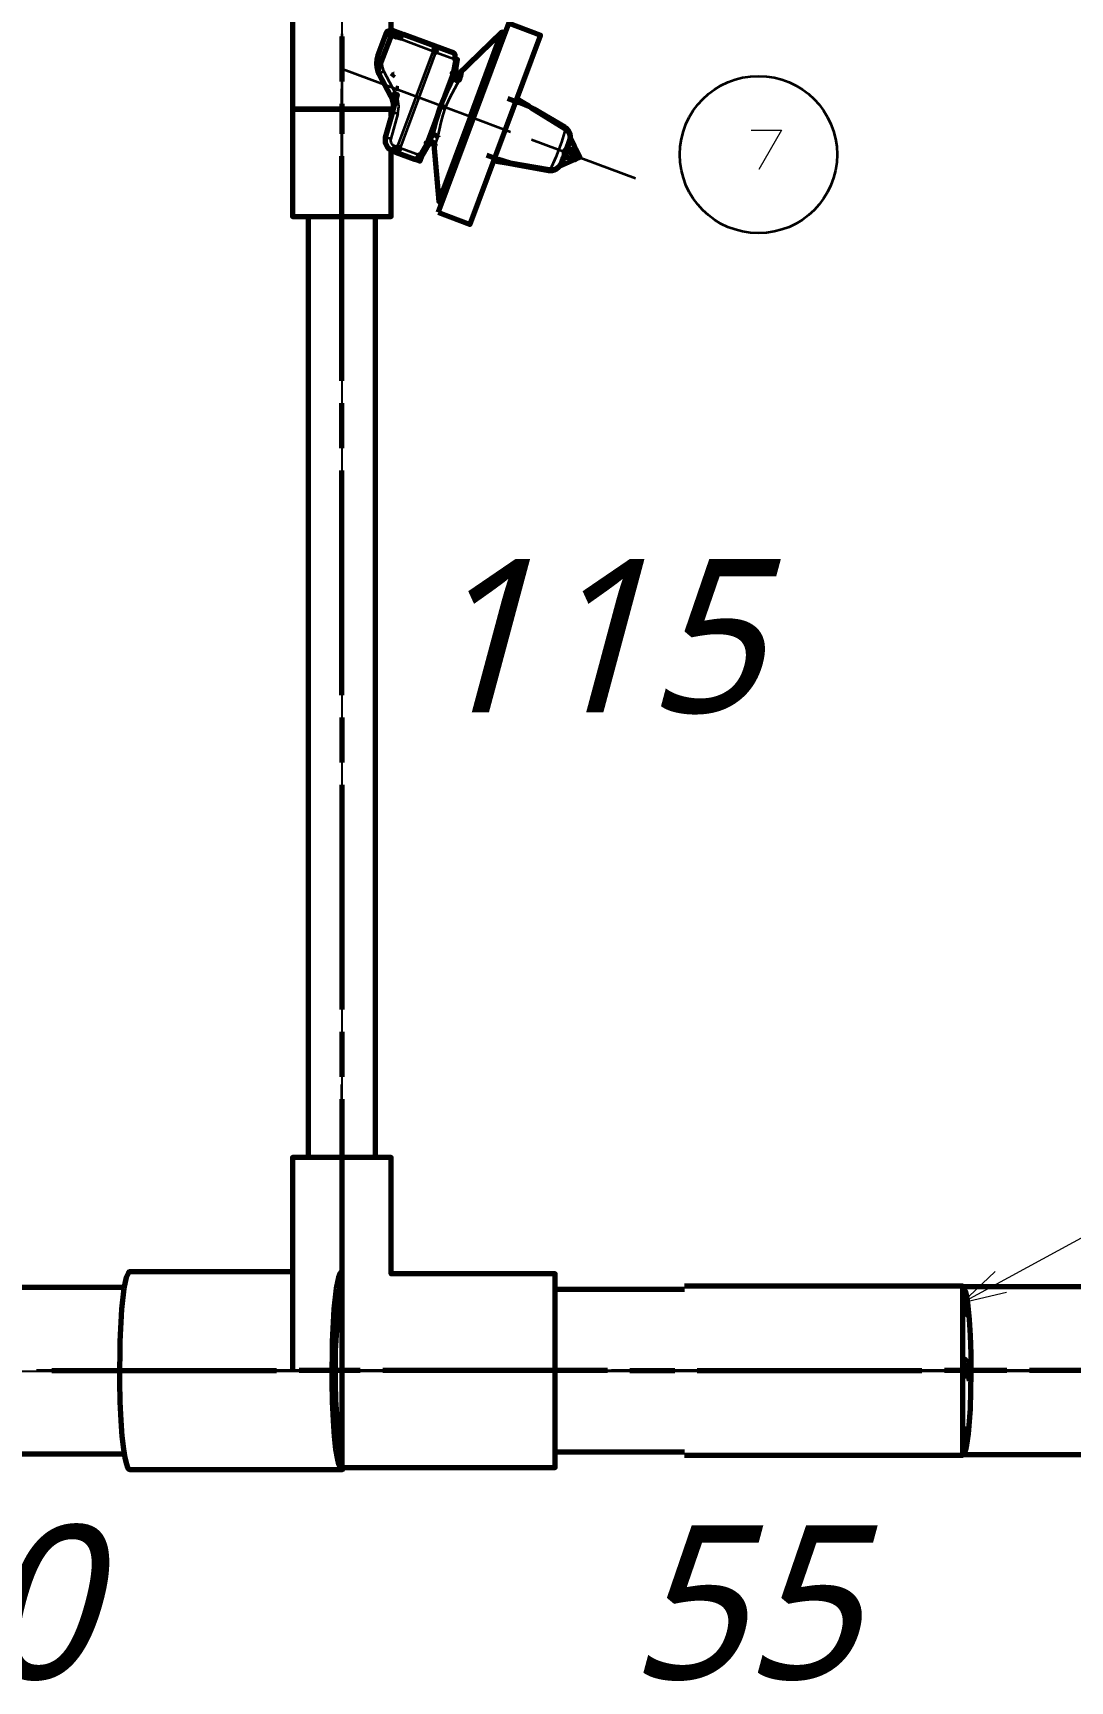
# Model space of a CAD drawing. Header units: millimetres. Extents: x 0 to 174, y 0 to 33.
# Drawn here: x 33.384 to 35.201, y 8.375 to 11.265 of the extents above; entities that cross this region are included whole.
import ezdxf

# ---------------------------------------------------------------- set-up
doc = ezdxf.new("R2010")
doc.units = ezdxf.units.MM
doc.layers.add('GREEN_CENTERLINE_CONFIRMED', color=7, linetype='Continuous')
doc.layers.add('PDF_Text', color=7, linetype='Continuous')
doc.layers.add('PDF_Geomertry', color=7, linetype='Continuous', true_color=0x405f80)
doc.styles.add('PDF Lucida Handwriting Italic', font='')
doc.styles.get('PDF Lucida Handwriting Italic').set_extended_font_data('Lucida Handwriting', italic=True)

# ---------------------------------------------------------------- blocks, each defined once
blk = doc.blocks.new('SYM_7_044')
at = {"layer": 'PDF_Geomertry', "lineweight": 70}
for points in [[(-0.067, -0.1751), (-0.0117, -0.1958), (0.112, 0.1363), (0.0566, 0.1569)], [(-0.1502, 0.1329), (-0.1534, 0.1433), (-0.156, 0.1428), (-0.1577, 0.1408), (-0.1576, 0.1407)], [(-0.076, 0.1076), (-0.0726, 0.1167), (-0.0717, 0.1161), (-0.0706, 0.1142), (-0.0705, 0.1094), (-0.0715, 0.1058)], [(-0.0841, -0.0561), (-0.0841, -0.056), (-0.0841, -0.056), (-0.0841, -0.0558), (-0.0849, -0.055), (-0.088, -0.0528), (-0.0847, -0.054), (-0.0834, -0.0546)], [(-0.1338, -0.0615), (-0.1344, -0.0631), (-0.1376, -0.0675), (-0.1398, -0.0689), (-0.1408, -0.069), (-0.1417, -0.0689), (-0.1415, -0.0682), (-0.1384, -0.0599)]]:
    blk.add_lwpolyline(points, close=True, dxfattribs=at)
for points in [[(-0.0395, 0.0632), (-0.0397, 0.0615), (-0.0378, 0.0585), (-0.0356, 0.0571), (-0.0333, 0.0567), (-0.0299, 0.0576), (-0.0283, 0.0618), (-0.0315, 0.0607), (-0.0352, 0.0618), (-0.0377, 0.0644), (-0.0381, 0.066), (-0.0378, 0.0676), (-0.0374, 0.0692), (-0.033, 0.0933), (-0.033, 0.0933), (-0.0331, 0.0933), (-0.0331, 0.0932), (-0.0334, 0.0932), (-0.036, 0.0932), (-0.038, 0.0935), (-0.0372, 0.0965), (-0.0372, 0.1017), (-0.0391, 0.1042), (-0.0726, 0.1167), (-0.128, 0.1372), (-0.1334, 0.1393), (-0.146, 0.144), (-0.1467, 0.1422), (-0.1502, 0.1329), (-0.1552, 0.1194), (-0.1638, 0.0968), (-0.1552, 0.1194), (-0.1502, 0.1329), (-0.1467, 0.1422), (-0.1534, 0.1433), (-0.1577, 0.1408), (-0.1728, 0.1001), (-0.1747, 0.0935), (-0.1753, 0.0865), (-0.1747, 0.0797), (-0.1728, 0.0731), (-0.1728, 0.0731), (-0.1727, 0.0733), (-0.1727, 0.0736), (-0.172, 0.0751), (-0.171, 0.0779), (-0.1638, 0.0968), (-0.171, 0.0779), (-0.172, 0.0751), (-0.1727, 0.0736), (-0.1727, 0.0733), (-0.1728, 0.0731), (-0.1728, 0.0731), (-0.1708, 0.0683), (-0.1505, 0.0299), (-0.1477, 0.0232), (-0.1462, 0.016), (-0.146, 0.0086), (-0.1473, 0.0014), (-0.1451, 0.0121), (-0.1444, 0.0193), (-0.1437, 0.0335), (-0.1417, 0.0329), (-0.1394, 0.0318), (-0.1391, 0.0317), (-0.1391, 0.0315), (-0.1391, 0.0314), (-0.1391, 0.0314), (-0.1412, 0.0236), (-0.1433, 0.0161), (-0.1453, 0.0088), (-0.1463, 0.0051), (-0.1466, 0.0042), (-0.1473, 0.0014), (-0.1597, -0.0433), (-0.1599, -0.0529), (-0.1555, -0.0614), (-0.1477, -0.0667), (-0.1417, -0.0689), (-0.1083, -0.0814), (-0.099, -0.0849), (-0.0962, -0.0774)], [(-0.1494, 0.1349), (-0.1487, 0.1367)], [(-0.1467, 0.1422), (-0.1408, 0.1413), (-0.1334, 0.1393), (-0.1337, 0.1386), (-0.1369, 0.1303)], [(-0.1408, 0.1413), (-0.141, 0.14), (-0.1424, 0.1317)], [(-0.1415, 0.1371), (-0.1376, 0.1385), (-0.1337, 0.1386), (-0.1327, 0.1381), (-0.1316, 0.1379)], [(-0.1337, 0.1386), (-0.128, 0.1372)], [(-0.0659, -0.1556), (-0.0106, -0.0071), (0.0447, 0.1413)], [(0.0501, 0.1393), (0.0447, 0.1413), (-0.0331, 0.0656)], [(-0.1442, 0.0676), (-0.1445, 0.0674), (-0.148, 0.0632)], [(-0.0965, -0.0772), (-0.0984, -0.0753), (-0.1003, -0.074), (-0.102, -0.0774), (-0.1052, -0.0808), (-0.1073, -0.0815), (-0.1083, -0.0814), (-0.1049, -0.0819), (-0.1016, -0.0814), (-0.0987, -0.0797), (-0.0965, -0.0772), (-0.0841, -0.056), (-0.0815, -0.0537), (-0.0778, -0.0533), (-0.0748, -0.0553), (-0.0733, -0.0586), (-0.0722, -0.0562), (-0.0738, -0.0529), (-0.0773, -0.0511), (-0.081, -0.0518), (-0.0834, -0.0546), (-0.0784, -0.0414), (-0.0712, -0.0149), (-0.0624, 0.0122), (-0.0513, 0.0383), (-0.0395, 0.0632), (-0.0378, 0.0676), (-0.0424, 0.0693), (-0.041, 0.0692), (-0.0374, 0.0692), (-0.0369, 0.066), (-0.0344, 0.0635), (-0.0308, 0.0629), (-0.0276, 0.0643), (-0.0262, 0.0719), (-0.026, 0.0725)], [(-0.0359, 0.0776), (-0.0359, 0.0758), (-0.036, 0.0758), (-0.0362, 0.075), (-0.0376, 0.0682)], [(-0.1362, 0.0418), (-0.137, 0.0419), (-0.1419, 0.0433)], [(-0.1492, -0.0056), (-0.1492, 0.0063), (-0.3224, 0.0063), (-0.1492, 0.0063)], [(-0.0624, 0.0122), (-0.0542, 0.0092)], [(0.0956, 0.009), (0.1548, -0.0274), (0.1551, -0.0261), (0.1551, -0.0257), (0.1549, -0.0254), (0.1549, -0.0253), (0.128, -0.0096), (0.1013, 0.0061), (0.0956, 0.009), (0.0753, 0.0171), (0.0552, 0.0251)], [(0.0931, 0.011), (0.0773, 0.0203), (0.0744, 0.0219)], [(0.1548, -0.0274), (0.1562, -0.0282), (0.1567, -0.0271), (0.1567, -0.0268), (0.1567, -0.0267), (0.1567, -0.0265), (0.1567, -0.0265), (0.1616, -0.0319), (0.1637, -0.0365), (0.1645, -0.0428), (0.1633, -0.0489), (0.1606, -0.0557), (0.1578, -0.0635), (0.157, -0.0646), (0.1547, -0.0669), (0.154, -0.0681), (0.1537, -0.0686), (0.1535, -0.0699), (0.1538, -0.0732), (0.1537, -0.0747), (0.1522, -0.0786), (0.1508, -0.0824), (0.1483, -0.0893), (0.1455, -0.0939), (0.1409, -0.0976), (0.1366, -0.0994), (0.1294, -0.1001), (0.129, -0.1014), (0.1288, -0.1018), (0.1287, -0.1019), (0.1287, -0.1019), (0.1265, -0.1017)], [(0.1549, -0.0254), (0.1567, -0.0265)], [(0.156, -0.0282), (0.1591, -0.0308), (0.1615, -0.034), (0.1631, -0.0376), (0.1641, -0.0415), (0.1641, -0.0454), (0.1633, -0.0489)], [(-0.0838, -0.0561), (-0.0851, -0.0576)], [(-0.0837, -0.0554), (-0.084, -0.0561), (-0.084, -0.0561), (-0.084, -0.0562), (-0.084, -0.0562), (-0.0838, -0.0562)], [(-0.0784, -0.0414), (-0.0777, -0.0401), (-0.0763, -0.0393), (-0.0727, -0.039), (-0.0692, -0.0407), (-0.0681, -0.0419), (-0.0674, -0.0435)], [(-0.0745, -0.0556), (-0.0659, -0.1556), (-0.0605, -0.1575)], [(0.1644, -0.0435), (0.1694, -0.054), (0.1716, -0.0586), (0.1738, -0.0632), (0.1759, -0.0675), (0.1777, -0.0711), (0.1812, -0.0786), (0.1737, -0.0818), (0.1719, -0.0826), (0.1562, -0.0894), (0.1456, -0.094)], [(-0.0741, -0.06), (-0.0733, -0.0586)], [(0.0347, -0.0847), (0.056, -0.0886), (0.0653, -0.0903), (0.0591, -0.0887), (0.0387, -0.0817), (0.0181, -0.0746)], [(0.1534, -0.0751), (0.1615, -0.0782), (0.1659, -0.081), (0.1698, -0.0822), (0.1733, -0.0819), (0.1737, -0.0818)], [(0.158, -0.0629), (0.1659, -0.0658), (0.1712, -0.0667), (0.1749, -0.0683), (0.1774, -0.0707), (0.1777, -0.0711)], [(0.1659, -0.0658), (0.168, -0.0675), (0.169, -0.0703), (0.1685, -0.0735)], [(0.0653, -0.0903), (0.1265, -0.1015), (0.1266, -0.1015), (0.1269, -0.1014), (0.1272, -0.1011), (0.1277, -0.1), (0.0591, -0.0887)], [(0.1277, -0.1), (0.1294, -0.1001)], [(0.1453, -0.0944), (0.1483, -0.0893), (0.1463, -0.0931), (0.1435, -0.0964), (0.1403, -0.0989), (0.1366, -0.1007), (0.1326, -0.1017), (0.1287, -0.1018)]]:
    blk.add_lwpolyline(points, dxfattribs=at)
at = {"layer": 'PDF_Geomertry', "lineweight": 35}
for points in [[(-0.1728, 0.1001), (-0.1722, 0.0999), (-0.1638, 0.0968), (-0.1638, 0.0967), (-0.1552, 0.1194), (-0.1502, 0.1329), (-0.1424, 0.1317), (-0.1369, 0.1303), (-0.1313, 0.1282)], [(-0.1502, 0.1329), (-0.1502, 0.1329)], [(-0.1498, 0.134), (-0.1434, 0.1317), (-0.1415, 0.131), (-0.141, 0.1308), (-0.1408, 0.1307)], [(-0.1477, -0.0667), (-0.1473, -0.0654), (-0.1444, -0.0576), (-0.1384, -0.0599), (-0.076, 0.1076), (-0.1313, 0.1282), (-0.128, 0.1372)], [(-0.1622, 0.0729), (-0.1649, 0.0806), (-0.1655, 0.0888), (-0.1638, 0.0967)], [(-0.1505, 0.0299), (-0.1498, 0.0303), (-0.1419, 0.0344), (-0.1622, 0.0729), (-0.1697, 0.069), (-0.1708, 0.0683)], [(-0.0283, 0.0618), (-0.0276, 0.0643)], [(-0.138, -0.0011), (-0.1362, 0.011), (-0.1376, 0.0231), (-0.1419, 0.0344)], [(-0.0052, -0.0092), (-0.0106, -0.0071), (-0.0542, 0.0092), (-0.0467, 0.0263), (-0.0378, 0.0426), (-0.0298, 0.0575)], [(-0.1473, 0.0014), (-0.147, 0.0014), (-0.1466, 0.0013), (-0.1447, 0.0007), (-0.138, -0.0011), (-0.1503, -0.046), (-0.159, -0.0435), (-0.1597, -0.0433)], [(-0.0722, -0.0562), (-0.0674, -0.0435), (-0.0616, -0.0164), (-0.0583, -0.0035), (-0.0542, 0.0092)], [(0.0687, 0.02), (0.0931, 0.011)], [(0.0699, 0.0236), (0.0744, 0.0219)], [(0.156, -0.0282), (0.1491, -0.0518), (0.1394, -0.0778), (0.1294, -0.1001)], [(-0.1503, -0.046), (-0.1506, -0.0476), (-0.1506, -0.0494), (-0.1502, -0.0515), (-0.1497, -0.0529), (-0.1485, -0.0546), (-0.1474, -0.0557), (-0.1458, -0.0569), (-0.1444, -0.0576)], [(0.1605, -0.0564), (0.1612, -0.0579), (0.1601, -0.0575)], [(0.1694, -0.054), (0.1683, -0.0544), (0.1612, -0.0579), (0.1712, -0.0667)], [(0.0347, -0.0847), (0.0302, -0.0831)], [(0.056, -0.0886), (0.0316, -0.0796)], [(0.151, -0.0818), (0.1526, -0.0811), (0.1515, -0.0807)], [(0.1659, -0.081), (0.1526, -0.0811), (0.1562, -0.0894)], [(0.1537, -0.0686), (0.1683, -0.074), (0.1716, -0.0768), (0.1727, -0.079), (0.1733, -0.0819)], [(0.154, -0.0681), (0.1685, -0.0735), (0.1727, -0.0736), (0.1774, -0.0707)], [(0.1683, -0.074), (0.1666, -0.0768), (0.1641, -0.0782), (0.1615, -0.0782)]]:
    blk.add_lwpolyline(points, dxfattribs=at)
blk.add_lwpolyline([(-0.1338, -0.0615), (-0.1003, -0.074), (-0.088, -0.0528), (-0.0424, 0.0693), (-0.038, 0.0935), (-0.0715, 0.1058)], close=True, dxfattribs=at)

msp = doc.modelspace()

# ---------------------------------------------------------------- linework, layer by layer
at = {"layer": 'GREEN_CENTERLINE_CONFIRMED'}
for points in [[(33.925, 20.5357), (33.925, 8.9185)], [(24.1433, 8.9186), (44.8672, 8.9186)]]:
    msp.add_lwpolyline(points, dxfattribs=at)
at = {"layer": 'PDF_Geomertry', "lineweight": 70}
for points in [[(34.0118, 11.2676), (34.0118, 11.3169), (33.8386, 11.3169), (33.8386, 11.1313), (33.8386, 10.9429), (34.0118, 10.9429), (34.0118, 11.0578)], [(33.8661, 10.9429), (33.8661, 9.2933)], [(33.9842, 9.2933), (33.9842, 10.9429)], [(33.9251, 9.0893), (33.9251, 8.7492), (34.2992, 8.7492), (34.2992, 9.0893), (34.0118, 9.0893), (34.0118, 9.2933), (33.8386, 9.2933), (33.8386, 8.9193)], [(33.8386, 9.0925), (33.5532, 9.0925), (33.5525, 9.0924), (33.5518, 9.0919), (33.5504, 9.0904), (33.5472, 9.0826), (33.5432, 9.0636), (33.5392, 9.0269), (33.5361, 8.9703), (33.5354, 8.9), (33.5361, 8.8647), (33.5378, 8.8318), (33.5397, 8.8044), (33.5424, 8.7815), (33.5447, 8.7663), (33.5475, 8.755), (33.5496, 8.7496), (33.5514, 8.7469), (33.5532, 8.7461), (33.9251, 8.7461)], [(33.9251, 9.0925), (33.9244, 9.0924), (33.9238, 9.0919), (33.9224, 9.0904), (33.9192, 9.0826), (33.9153, 9.0636), (33.9111, 9.0269), (33.9081, 8.9703), (33.9074, 8.9), (33.9082, 8.8647), (33.9097, 8.8318), (33.9118, 8.8044), (33.9143, 8.7815), (33.9168, 8.7663), (33.9194, 8.755), (33.9215, 8.7496), (33.9233, 8.7469), (33.924, 8.7464), (33.9247, 8.7461), (33.9254, 8.7461), (33.9261, 8.7462), (33.9268, 8.7468), (33.9283, 8.7488), (33.9286, 8.7492)], [(33.5435, 9.0649), (32.9364, 9.0649), (32.9358, 9.0647), (32.9351, 9.0644), (32.9337, 9.0628), (32.9308, 9.0544), (32.9271, 9.0339), (32.9235, 8.9949), (32.9214, 8.9371), (32.9222, 8.8715), (32.9236, 8.8424), (32.9257, 8.8169), (32.9279, 8.7989), (32.9304, 8.7854), (32.9325, 8.7785), (32.9343, 8.775), (32.9364, 8.7736), (33.5435, 8.7736)], [(34.5256, 9.0617), (34.2992, 9.0617)], [(34.5256, 8.7708), (35.0131, 8.7708), (35.0131, 9.0676), (34.5256, 9.0676)], [(35.5074, 9.0663), (35.0131, 9.0663), (35.0144, 9.0656), (35.0158, 9.0636), (35.0176, 9.0587), (35.0201, 9.0476), (35.0224, 9.0322), (35.0247, 9.0088), (35.0264, 8.981), (35.0274, 8.9485), (35.0276, 8.9146), (35.0261, 8.8525), (35.0226, 8.8087), (35.019, 8.785), (35.016, 8.7751), (35.0147, 8.7731), (35.014, 8.7726), (35.0135, 8.7724), (35.0131, 8.7724), (35.5074, 8.7724)], [(35.0188, 9.0175), (35.016, 9.0289), (35.0146, 9.0318), (35.0131, 9.0328)], [(35.0217, 8.929), (35.0203, 8.9339), (35.0196, 8.936), (35.0188, 8.9376), (35.0179, 8.9386), (35.0165, 8.9389), (35.0154, 8.9386), (35.0144, 8.9378), (35.0135, 8.9354), (35.0144, 8.9313), (35.0226, 8.9062)], [(35.0242, 8.9025), (35.0243, 8.9172), (35.0243, 8.9319)], [(33.9251, 8.9193), (33.9129, 8.9193)], [(35.0242, 8.9206), (35.0235, 8.9232)], [(35.0243, 8.9204), (35.0243, 8.9218), (35.0243, 8.9233)], [(35.0249, 8.9062), (35.025, 8.9178), (35.0249, 8.9293)], [(35.0249, 8.9011), (35.0249, 8.9121), (35.0249, 8.9231)], [(35.0131, 8.8058), (35.0133, 8.8058), (35.0136, 8.8058), (35.0142, 8.8064), (35.0154, 8.8082), (35.0181, 8.8175), (35.0188, 8.821)], [(34.2992, 8.7768), (34.5256, 8.7768)]]:
    msp.add_lwpolyline(points, dxfattribs=at)
at = {"layer": 'PDF_Geomertry', "color": 18, "lineweight": 35, "true_color": 0x260000}
for points in [[(33.9251, 11.2635), (33.9251, 11.1847)], [(33.9251, 11.2064), (33.9251, 11.2592), (33.9251, 11.1158)], [(33.9251, 11.2585), (33.9251, 11.1799)], [(34.1097, 11.1331), (33.9274, 11.201)], [(33.9251, 11.0882), (33.9251, 11.1669)], [(33.9251, 11.1454), (33.9251, 11.0032), (33.9251, 11.1404)], [(34.1467, 11.1193), (34.2204, 11.0918)], [(33.9251, 11.0764), (33.9251, 10.9978)], [(34.2574, 11.0781), (34.4397, 11.0101)], [(33.9251, 10.6551), (33.9251, 11.0489)], [(33.9251, 10.9583), (33.9251, 10.815)], [(33.9251, 10.5371), (33.9251, 10.6158)], [(33.9251, 10.104), (33.9251, 10.4976)], [(33.9251, 10.0646), (33.9251, 9.9858)], [(33.9251, 9.9465), (33.9251, 9.5528)], [(33.9251, 9.5135), (33.9251, 9.4347)], [(33.9251, 9.185), (33.9251, 9.4213)], [(33.9251, 9.3953), (33.9251, 9.0017)], [(33.9251, 9.1457), (33.9251, 9.0669)], [(33.9251, 9.0275), (33.9251, 8.7913), (33.9251, 8.8442)], [(33.9251, 8.9622), (33.9251, 8.8835)], [(33.6604, 8.9193), (33.39, 8.9193)], [(33.4171, 8.9193), (33.8108, 8.9193)], [(33.6997, 8.9193), (33.7785, 8.9193)], [(34.0335, 8.9193), (33.7972, 8.9193), (34.1467, 8.9193)], [(33.8179, 8.9193), (34.0883, 8.9193)], [(33.8501, 8.9193), (33.9289, 8.9193)], [(33.9683, 8.9193), (34.0828, 8.9193)], [(34.0728, 8.9193), (34.1515, 8.9193)], [(34.186, 8.9193), (34.2647, 8.9193)], [(34.191, 8.9193), (34.4271, 8.9193)], [(34.3042, 8.9193), (34.6535, 8.9193)], [(34.6906, 8.9193), (34.3976, 8.9193)], [(34.73, 8.9193), (34.8087, 8.9193)], [(34.8481, 8.9193), (35.1411, 8.9193)], [(35.1815, 8.9193), (34.8565, 8.9193)]]:
    msp.add_lwpolyline(points, dxfattribs=at)
at = {"layer": 'PDF_Geomertry', "color": 3, "lineweight": 70}
for points in [[(33.9251, 11.2585), (33.9251, 11.1799)], [(33.9251, 11.1404), (33.9251, 11.1313), (33.9251, 11.0882)], [(33.9251, 10.6551), (33.9251, 11.0489)], [(33.9251, 10.5371), (33.9251, 10.6158)], [(33.9251, 10.104), (33.9251, 10.4976)], [(33.9251, 10.0646), (33.9251, 9.9858)], [(33.9251, 9.9465), (33.9251, 9.5528)], [(33.9251, 9.5135), (33.9251, 9.4347)], [(33.9251, 9.3953), (33.9251, 9.0017)], [(33.9251, 8.9622), (33.9251, 8.9193), (33.8501, 8.9193)], [(33.4171, 8.9193), (33.8108, 8.9193)], [(33.9574, 8.9193), (33.9251, 8.9193)], [(34.3904, 8.9193), (33.9967, 8.9193)], [(34.4297, 8.9193), (34.5085, 8.9193)], [(34.5479, 8.9193), (34.9415, 8.9193)], [(35.0906, 8.9193), (35.0131, 8.9193), (34.981, 8.9193)], [(35.5236, 8.9193), (35.1299, 8.9193)]]:
    msp.add_lwpolyline(points, dxfattribs=at)
at = {"layer": 'PDF_Geomertry', "color": 18, "lineweight": 13, "true_color": 0x260000}
msp.add_lwpolyline([(34.6422, 11.0943), (34.6956, 11.0943), (34.6556, 11.0254)], dxfattribs=at)
at = {"layer": 'PDF_Geomertry', "color": 7, "lineweight": 13}
for points in [[(35.0129, 9.0386), (38.2186, 10.7822), (39.4192, 9.0608)], [(35.07, 9.0929), (35.0129, 9.0386), (35.0896, 9.0571)]]:
    msp.add_lwpolyline(points, dxfattribs=at)
at = {"layer": 'PDF_Geomertry', "lineweight": 70}
for points in [[(33.9251, 8.7736), (33.9231, 8.775), (33.9213, 8.7785), (33.9192, 8.7854), (33.9167, 8.7989), (33.9144, 8.8169), (33.9124, 8.8424), (33.911, 8.8715), (33.9103, 8.9371), (33.9124, 8.9949), (33.9158, 9.0339), (33.9196, 9.0544), (33.9226, 9.0628), (33.9239, 9.0644), (33.9246, 9.0647), (33.9251, 9.0649), (33.9246, 9.0647), (33.9239, 9.0644), (33.9226, 9.0628), (33.9196, 9.0544), (33.9158, 9.0339), (33.9124, 8.9949), (33.9103, 8.9371), (33.911, 8.8715), (33.9124, 8.8424), (33.9144, 8.8169), (33.9167, 8.7989), (33.9192, 8.7854), (33.9213, 8.7785), (33.9231, 8.775)], [(33.9251, 8.8011), (33.9236, 8.8022), (33.9219, 8.8051), (33.9201, 8.8118), (33.9178, 8.8253), (33.9158, 8.8435), (33.9142, 8.8683), (33.9132, 8.8965), (33.9135, 8.9544), (33.9161, 8.9989), (33.9196, 9.0239), (33.9225, 9.0343), (33.9238, 9.0365), (33.9243, 9.0371), (33.9249, 9.0374), (33.9251, 9.0374), (33.9249, 9.0374), (33.9243, 9.0371), (33.9238, 9.0365), (33.9225, 9.0343), (33.9196, 9.0239), (33.9161, 8.9989), (33.9135, 8.9544), (33.9132, 8.8965), (33.9142, 8.8683), (33.9158, 8.8435), (33.9178, 8.8253), (33.9201, 8.8118), (33.9219, 8.8051), (33.9236, 8.8022)], [(35.0131, 9.0386), (35.015, 9.0372), (35.0167, 9.0332), (35.0199, 9.0175), (35.0167, 9.0332), (35.015, 9.0372)], [(35.0199, 8.8211), (35.0186, 8.8136), (35.0158, 8.8029), (35.0146, 8.8007), (35.0139, 8.8001), (35.0133, 8.7999), (35.0131, 8.7999), (35.0133, 8.7999), (35.0139, 8.8001), (35.0146, 8.8007), (35.0158, 8.8029), (35.0186, 8.8136)]]:
    msp.add_lwpolyline(points, close=True, dxfattribs=at)
at = {"layer": 'PDF_Geomertry', "color": 18, "lineweight": 35, "true_color": 0x260000}
msp.add_circle((34.6552, 11.0516), 0.1378, dxfattribs=at)

# ---------------------------------------------------------------- block references
msp.add_blockref('SYM_7_044', (34.161, 11.125))

# ---------------------------------------------------------------- texts
at = {"layer": 'PDF_Text', "char_height": 0.26906, "attachment_point": 7, "style": 'PDF Lucida Handwriting Italic'}
for s, insert in [('115', (34.0585, 10.0697)), ('60', (33.0869, 8.375)), ('55', (34.4286, 8.375))]:
    msp.add_mtext(s, dxfattribs=dict(at, insert=insert))

doc.saveas('drawing.dxf')
